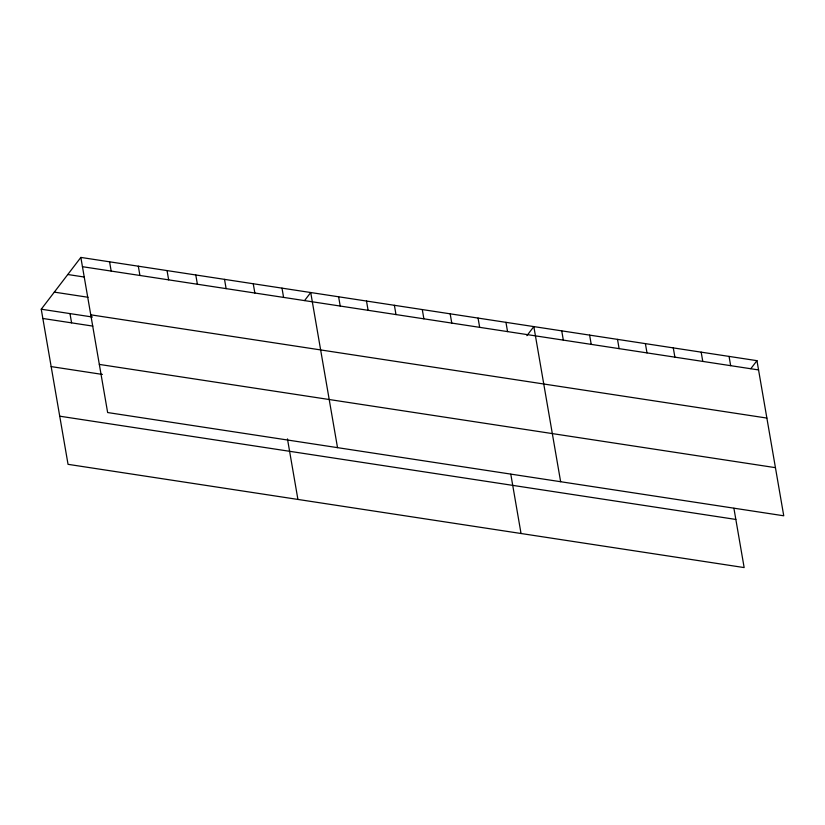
<?xml version="1.0" encoding="UTF-8"?>
<svg xmlns="http://www.w3.org/2000/svg" width="825" height="825" viewBox="0 0 825 825"><rect width="100%" height="100%" fill="white"/><g stroke="black" fill="none" stroke-linecap="round" stroke-linejoin="round"><path stroke-width="1.24" d="M733.91 508.282L744.15 567.579L68.042 464.331L41.25 309.21L80.85 257.421L756.958 360.669L783.75 515.79L107.642 412.541L80.85 257.421M304.58 300.568L310.726 292.524L337.518 447.645M526.917 335.651L533.837 326.597L560.639 481.718M750.802 368.713L756.958 360.669M82.448 266.692L758.557 369.93M67.784 274.508L84.026 276.994M54.316 292.122L88.048 297.268M90.76 314.82L766.868 418.069M41.25 309.21L92.472 317.027M42.848 318.471L92.823 326.102M99.33 364.413L775.438 467.662M51.16 366.599L102.383 374.426M59.73 416.192L735.838 519.441M729.063 356.41L730.661 365.671M701.178 352.151L702.776 361.412M673.283 347.892L674.891 357.153M645.398 343.633L646.996 352.894M617.512 339.374L619.111 348.635M589.617 335.115L591.216 344.376M561.732 330.856L563.331 340.127M505.952 322.338L507.55 331.609M510.799 474.21L521.039 533.507M478.057 318.079L479.665 327.35M450.172 313.82L451.77 323.091M422.287 309.561L423.885 318.832M394.391 305.302L395.99 314.573M366.506 301.043L368.105 310.313M338.611 296.783L340.22 306.054M281.995 288.142L283.594 297.402M287.461 438.9L297.918 499.434M253.254 283.748L254.853 293.019M224.524 279.366L226.122 288.626M195.783 274.972L197.392 284.243M167.052 270.59L168.651 279.85M138.322 266.197L139.92 275.468M109.581 261.814L111.179 271.074M69.981 313.593L71.589 322.853"/></g></svg>
